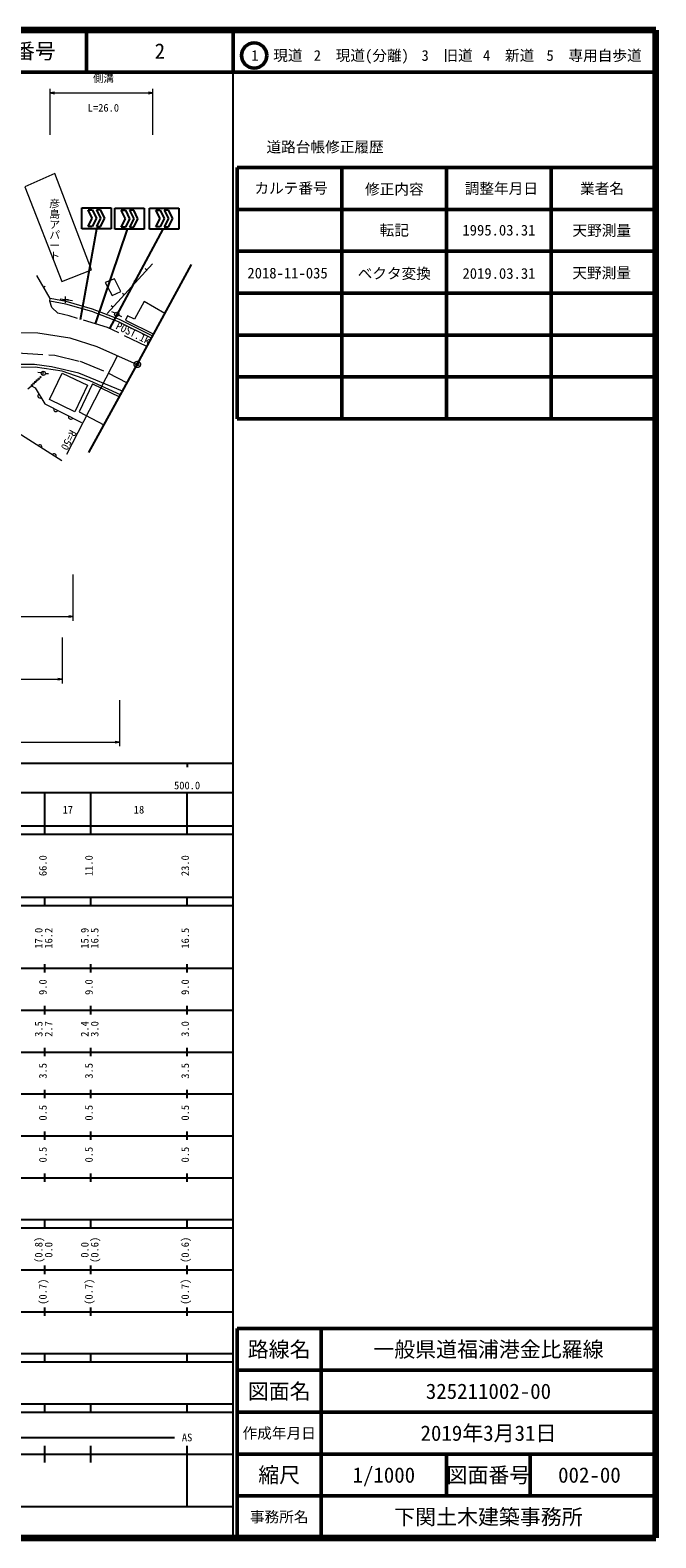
# Model space of a CAD drawing. Units: millimetres, scale not verified. Extents: x 40000 to 680000, y 20000 to 380000.
# Drawn here: x 530496 to 680000, y 20000 to 380000 of the extents above; entities that cross this region are included whole.
import ezdxf
from ezdxf.enums import TextEntityAlignment as Align

# ---------------------------------------------------------------- set-up
doc = ezdxf.new("R2010")
doc.units = ezdxf.units.MM
doc.header["$LTSCALE"] = 1000
doc.header["$PDMODE"] = 32
doc.header["$PDSIZE"] = 500
doc.linetypes.add('CHAIN', pattern=[18.5, 12, -1.5, 3.5, -1.5])
doc.linetypes.add('DASHED', pattern=[7.5, 6, -1.5])
for name, color, linetype, lineweight in [('M-BMK', 2, 'CHAIN', 13), ('M-BMK-OTRS', 5, 'Continuous', 25), ('M-STR-HTXT', 7, 'Continuous', 13), ('M-STR-STRC', 7, 'Continuous', 25), ('M-TTL', 2, 'Continuous', 140), ('M-TTL-BAND', 7, 'Continuous', 25), ('M-TTL-FRAM', 2, 'Continuous', 50), ('M-TTL-LINE', 7, 'Continuous', 50), ('M-WORK', 1, 'Continuous', 13)]:
    doc.layers.add(name, color=color, linetype=linetype, lineweight=lineweight)
doc.layers.add('M-OTRS', color=6, linetype='Continuous')
doc.layers.add('M-TTL-TXT', color=7, linetype='Continuous')
doc.styles.add('@ＭＳ ゴシック', font='')
doc.styles.add('ＭＳ ゴシック', font='')
doc.styles.get('@ＭＳ ゴシック').set_extended_font_data('@MS Gothic')
doc.styles.get('ＭＳ ゴシック').set_extended_font_data('MS Gothic')

# ---------------------------------------------------------------- blocks, each defined once
blk = doc.blocks.new('plus')
at = {"color": 0, "linetype": 'Continuous', "lineweight": -2}
for p, q in [((-1.25, 0), (1.25, 0)), ((0, -1.25), (0, 1.25))]:
    blk.add_line(p, q, dxfattribs=at)
blk = doc.blocks.new('open_arrow')
at = {"color": 0, "linetype": 'Continuous', "lineweight": -2}
blk.add_lwpolyline([(7.5, 1.25), (0, 0), (7.5, -1.25)], dxfattribs=at)

msp = doc.modelspace()

# ---------------------------------------------------------------- linework, layer by layer
at = {"layer": 'M-BMK'}
for p, q in [((524583, 307802), (532347, 307755)), ((532347, 307755), (539946, 306536)), ((539946, 306536), (546396, 304472)), ((546396, 304472), (556104, 300186))]:
    msp.add_line(p, q, dxfattribs=at)
msp.add_circle((556104, 300186), 750, dxfattribs=at)
at = {"layer": 'M-BMK-OTRS'}
for p, q in [((556104, 300186), (569057, 324019)), ((544508, 279182), (556104, 300186))]:
    msp.add_line(p, q, dxfattribs=at)
at = {"layer": 'M-OTRS'}
msp.add_point((556104, 300186), dxfattribs=at)
at = {"layer": 'M-STR-HTXT'}
for p, q in [((535283, 355000), (535283, 366000)), ((535283, 365000), (559788, 365000)), ((559788, 355000), (559788, 366000)), ((539235, 278722), (551397, 302264)), ((540734, 250000), (540734, 239000)), ((466908, 240000), (540734, 240000)), ((538116, 235000), (538116, 224000)), ((467000, 225000), (538116, 225000)), ((551833, 220000), (551833, 209000)), ((466220, 210000), (551833, 210000))]:
    msp.add_line(p, q, dxfattribs=at)
at = {"layer": 'M-STR-STRC'}
for p, q in [((542835, 332590), (542835, 337590)), ((542835, 337590), (549835, 337590)), ((545335, 335090), (544335, 337090)), ((544335, 337090), (545335, 337090)), ((544335, 333090), (545335, 335090)), ((545335, 337090), (546335, 335090)), ((546335, 335090), (545335, 333090)), ((547335, 337090), (546335, 337090)), ((546335, 337090), (547335, 335090)), ((547335, 335090), (546335, 333090)), ((548335, 335090), (547335, 337090)), ((547335, 333090), (548335, 335090)), ((549835, 337590), (549835, 332590)), ((550751, 332484), (550751, 337484)), ((550751, 337484), (557751, 337484)), ((553251, 334984), (552251, 336984)), ((552251, 336984), (553251, 336984)), ((552251, 332984), (553251, 334984)), ((553251, 336984), (554251, 334984)), ((554251, 334984), (553251, 332984)), ((555251, 336984), (554251, 336984)), ((554251, 336984), (555251, 334984)), ((555251, 334984), (554251, 332984)), ((556251, 334984), (555251, 336984)), ((555251, 332984), (556251, 334984)), ((557751, 337484), (557751, 332484)), ((559054, 332519), (559054, 337519)), ((559054, 337519), (566054, 337519)), ((561554, 335019), (560554, 337019)), ((560554, 337019), (561554, 337019)), ((560554, 333019), (561554, 335019)), ((561554, 337019), (562554, 335019)), ((562554, 335019), (561554, 333019)), ((563554, 337019), (562554, 337019)), ((562554, 337019), (563554, 335019)), ((563554, 335019), (562554, 333019)), ((564554, 335019), (563554, 337019)), ((563554, 333019), (564554, 335019)), ((566054, 337519), (566054, 332519)), ((542538, 310938), (546406, 332590)), ((549835, 332590), (542835, 332590)), ((545335, 333090), (544335, 333090)), ((546135, 309855), (553759, 332484)), ((546335, 333090), (547335, 333090)), ((549512, 308748), (562273, 332519)), ((557751, 332484), (550751, 332484)), ((553251, 332984), (552251, 332984)), ((554251, 332984), (555251, 332984)), ((566054, 332519), (559054, 332519)), ((561554, 333019), (560554, 333019)), ((562554, 333019), (563554, 333019))]:
    msp.add_line(p, q, dxfattribs=at)
at = {"layer": 'M-TTL'}
for p, q in [((680000, 380000), (40000, 380000)), ((680000, 20000), (680000, 380000)), ((40000, 20000), (680000, 20000))]:
    msp.add_line(p, q, dxfattribs=at)
at = {"layer": 'M-TTL-BAND'}
for p, q in [((579000, 20000), (579000, 370000)), ((40000, 205000), (579000, 205000)), ((568000, 205000), (568000, 204000)), ((68000, 198000), (579000, 198000)), ((534000, 188000), (534000, 198000)), ((545000, 188000), (545000, 198000)), ((568000, 188000), (568000, 198000)), ((40000, 190000), (579000, 190000)), ((40000, 188000), (579000, 188000)), ((40000, 173000), (579000, 173000)), ((534000, 171000), (534000, 173000)), ((545000, 171000), (545000, 173000)), ((568000, 171000), (568000, 173000)), ((40000, 171000), (579000, 171000)), ((40000, 156000), (579000, 156000)), ((534000, 155000), (534000, 157000)), ((545000, 155000), (545000, 157000)), ((568000, 155000), (568000, 157000)), ((46000, 146000), (579000, 146000)), ((534000, 145000), (534000, 147000)), ((545000, 145000), (545000, 147000)), ((568000, 145000), (568000, 147000)), ((534000, 135000), (534000, 137000)), ((545000, 135000), (545000, 137000)), ((568000, 135000), (568000, 137000)), ((52000, 136000), (579000, 136000)), ((46000, 126000), (579000, 126000)), ((534000, 125000), (534000, 127000)), ((545000, 125000), (545000, 127000)), ((568000, 125000), (568000, 127000)), ((52000, 116000), (579000, 116000)), ((534000, 115000), (534000, 117000)), ((545000, 115000), (545000, 117000)), ((568000, 115000), (568000, 117000)), ((46000, 106000), (579000, 106000)), ((534000, 105000), (534000, 107000)), ((545000, 105000), (545000, 107000)), ((568000, 105000), (568000, 107000)), ((40000, 96000), (579000, 96000)), ((40000, 94000), (579000, 94000)), ((534000, 94000), (534000, 96000)), ((545000, 94000), (545000, 96000)), ((568000, 94000), (568000, 96000)), ((49000, 84000), (579000, 84000)), ((534000, 83000), (534000, 85000)), ((545000, 83000), (545000, 85000)), ((568000, 83000), (568000, 85000)), ((40000, 74000), (579000, 74000)), ((534000, 73000), (534000, 75000)), ((545000, 73000), (545000, 75000)), ((568000, 73000), (568000, 75000)), ((40000, 64000), (579000, 64000)), ((40000, 62000), (579000, 62000)), ((534000, 62000), (534000, 64000)), ((545000, 62000), (545000, 64000)), ((568000, 62000), (568000, 64000)), ((40000, 52000), (579000, 52000)), ((534000, 50000), (534000, 52000)), ((545000, 50000), (545000, 52000)), ((568000, 50000), (568000, 52000)), ((40000, 50000), (579000, 50000)), ((148500, 44000), (565000, 44000)), ((40000, 40000), (579000, 40000)), ((534000, 38000), (534000, 42000)), ((545000, 38000), (545000, 42000)), ((568000, 27500), (568000, 42000)), ((68000, 27500), (579000, 27500))]:
    msp.add_line(p, q, dxfattribs=at)
at = {"layer": 'M-TTL-FRAM'}
for p, q in [((580000, 347197), (580000, 287197)), ((580000, 347197), (680000, 347197)), ((580000, 287197), (680000, 287197)), ((680000, 70000), (580000, 70000)), ((580000, 70000), (580000, 20000))]:
    msp.add_line(p, q, dxfattribs=at)
at = {"layer": 'M-TTL-LINE'}
for p, q in [((543997, 380000), (543997, 370000)), ((579000, 380000), (579000, 370000)), ((40000, 370000), (680000, 370000)), ((605000, 347197), (605000, 287197)), ((630000, 347197), (630000, 287197)), ((655000, 347197), (655000, 287197)), ((580000, 337197), (680000, 337197)), ((580000, 327197), (680000, 327197)), ((580000, 317197), (680000, 317197)), ((580000, 307197), (680000, 307197)), ((580000, 297197), (680000, 297197)), ((600000, 70000), (600000, 20000)), ((680000, 60000), (580000, 60000)), ((680000, 50000), (580000, 50000)), ((680000, 40000), (580000, 40000)), ((630000, 40000), (630000, 30000)), ((650000, 40000), (650000, 30000)), ((680000, 30000), (580000, 30000))]:
    msp.add_line(p, q, dxfattribs=at)
msp.add_circle((584031, 373958), 3000, dxfattribs=at)
at = {"layer": 'M-WORK'}
for p, q in [((559728, 324220), (548885, 312353)), ((535283, 315911), (532078, 321399)), ((558354, 322716), (557985, 323053)), ((533680, 318655), (534112, 318907)), ((552957, 316810), (552588, 317147)), ((555656, 319763), (555287, 320100)), ((535173, 315321), (535283, 315911)), ((539007, 314607), (535173, 315321)), ((539145, 315192), (535283, 315911)), ((537688, 315822), (540606, 315426)), ((545225, 312824), (539007, 314607)), ((545415, 313394), (539145, 315192)), ((551842, 310923), (545415, 313394)), ((550259, 313857), (549890, 314194)), ((557762, 315217), (555448, 310994)), ((562719, 312358), (557762, 315217)), ((551600, 310373), (545225, 312824)), ((550783, 312421), (550043, 312775)), ((550938, 311697), (551393, 312586)), ((559501, 306436), (551600, 310373)), ((551650, 311935), (552342, 311626)), ((559788, 306964), (551842, 310923)), ((553780, 311751), (553308, 310764)), ((553308, 310764), (560042, 307431)), ((555448, 310994), (553780, 311751)), ((531537, 300159), (526111, 300146)), ((531694, 299568), (527698, 299479)), ((535606, 299625), (531537, 300159)), ((538116, 298547), (531694, 299568)), ((542130, 298074), (535606, 299625)), ((533160, 298190), (532342, 298258)), ((533561, 297569), (533672, 298561)), ((534143, 298044), (534899, 298001)), ((544755, 296287), (538116, 298547)), ((552579, 293801), (542130, 298074)), ((545370, 295517), (542229, 288872)), ((552098, 292931), (544755, 296287)), ((545370, 295517), (551833, 292450)), ((529975, 294365), (530817, 295112)), ((530817, 295112), (531660, 294576)), ((531660, 294576), (533977, 290746)), ((533977, 290746), (542805, 286281)), ((542229, 288872), (548139, 285759)), ((538075, 277168), (527581, 283833))]:
    msp.add_line(p, q, dxfattribs=at)
at = {"layer": 'M-WORK', "linetype": 'DASHED'}
for p, q in [((535665, 313777), (535173, 315321)), ((537140, 312418), (535665, 313777)), ((539783, 311766), (537140, 312418)), ((549013, 308990), (539783, 311766)), ((558409, 304427), (549013, 308990)), ((527510, 302937), (536358, 302362)), ((536358, 302362), (542477, 300926)), ((542477, 300926), (549062, 298195)), ((549062, 298195), (553681, 295798))]:
    msp.add_line(p, q, dxfattribs=at)
at = {"layer": 'M-WORK'}
for points in [[(529224, 342565), (538069, 320014), (545154, 322793), (536431, 345763)], [(548452, 319713), (550057, 316659), (552165, 317633), (550650, 320651)], [(538131, 298122), (544201, 295211), (541170, 288889), (535099, 291800)]]:
    msp.add_lwpolyline(points, close=True, dxfattribs=at)
for centre, radius in [((551189, 312130), 500), ((530947, 295235), 150), ((531351, 295619), 150), ((531755, 296002), 150), ((532160, 296386), 150), ((532564, 296769), 150), ((532968, 297153), 150), ((533643, 298062), 500)]:
    msp.add_circle(centre, radius, dxfattribs=at)
for centre, start, end in [((532818, 292661), 121.17394, 301.17394), ((536606, 289416), 153.17042, 333.17042), ((540176, 287611), 153.17042, 333.17042), ((532828, 280500), 327.58296, 147.58296), ((536205, 278356), 327.58296, 147.58296)]:
    msp.add_arc(centre, 500, start, end, dxfattribs=at)

# ---------------------------------------------------------------- block references
at = {"layer": 'M-STR-HTXT', "xscale": 133, "yscale": 133}
msp.add_blockref('open_arrow', (535283, 365000), dxfattribs=at)
at = {"layer": 'M-STR-HTXT', "xscale": 133, "yscale": 133, "rotation": 180}
for p in [(559788, 365000), (540734, 240000), (538116, 225000), (551833, 210000)]:
    msp.add_blockref('open_arrow', p, dxfattribs=at)
at = {"layer": 'M-WORK', "xscale": 600, "yscale": 600}
msp.add_blockref('plus', (538946, 315652), dxfattribs=at)

# ---------------------------------------------------------------- texts
at = {"layer": 'M-STR-HTXT', "style": 'ＭＳ ゴシック'}
msp.add_text('側溝', height=1833, dxfattribs=at).set_placement((545500, 367000), align=Align.BOTTOM_LEFT)
msp.add_text('L=26.0', height=1833, dxfattribs=at).set_placement((548000, 360000), align=Align.BOTTOM_CENTER)
msp.add_text('R=50', height=1833, rotation=242.678, dxfattribs=at).set_placement((539560, 284994), align=Align.BOTTOM_LEFT)
at = {"layer": 'M-TTL-BAND', "style": 'ＭＳ ゴシック'}
for s, p in [('500.0', (568000, 198195)), ('17', (539500, 192405)), ('18', (556500, 192405)), ('AS', (568000, 42500))]:
    msp.add_text(s, height=1833, dxfattribs=at).set_placement(p, align=Align.BOTTOM_CENTER)
for s, p in [('66.0', (535000, 180500)), ('11.0', (546000, 180500)), ('23.0', (569000, 180500)), ('17.0', (534000, 163174)), ('16.2', (536370, 163174)), ('15.9', (545000, 163174)), ('16.5', (547370, 163174)), ('16.5', (569000, 163174)), ('9.0', (535000, 151500)), ('9.0', (546000, 151500)), ('9.0', (569000, 151500)), ('3.5', (534000, 141500)), ('2.7', (536370, 141500)), ('2.4', (545000, 141500)), ('3.0', (547370, 141500)), ('3.0', (569000, 141500)), ('3.5', (535000, 131500)), ('3.5', (546000, 131500)), ('3.5', (569000, 131500)), ('0.5', (535000, 121500)), ('0.5', (546000, 121500)), ('0.5', (569000, 121500)), ('0.5', (535000, 111500)), ('0.5', (546000, 111500)), ('0.5', (569000, 111500)), ('(0.8)', (534000, 88764)), ('0.0', (536370, 88764)), ('0.0', (545000, 88764)), ('(0.6)', (547370, 88764)), ('(0.6)', (569000, 88764)), ('(0.7)', (535000, 78764)), ('(0.7)', (546000, 78764)), ('(0.7)', (569000, 78764))]:
    msp.add_text(s, height=1833, rotation=90, dxfattribs=at).set_placement(p, align=Align.BOTTOM_CENTER)
at = {"layer": 'M-TTL-TXT', "style": 'ＭＳ ゴシック'}
for s, height, p in [('図面番号', 3666, (526622, 375000)), ('2', 3666, (561497, 375000)), ('1\u3000現道', 2566, (589448, 373958)), ('2\u3000現道(分離)', 2566, (609619, 373958)), ('3\u3000旧道', 2566, (630121, 373958)), ('4\u3000新道', 2566, (644824, 373958)), ('5\u3000専用自歩道', 2566, (665228, 373958)), ('道路台帳修正履歴', 2566, (600968, 352113)), ('カルテ番号', 2566, (592839, 342277)), ('修正内容', 2566, (617509, 342023)), ('調整年月日', 2566, (643089, 342197)), ('業者名', 2566, (667134, 342197)), ('転記', 2566, (617500, 332245)), ('1995.03.31', 2566, (642500, 332245)), ('天野測量', 2566, (667077, 332189)), ('2018-11-035', 2566, (592000, 322000)), ('ベクタ変換', 2566, (617493, 321908)), ('2019.03.31', 2566, (642512, 321908)), ('天野測量', 2566, (667046, 322030)), ('路線名', 3666, (590000, 65000)), ('路線名', 3666, (590000, 65000)), ('一般県道福浦港金比羅線', 3666, (640000, 65000)), ('図面名', 3666, (590000, 55000)), ('図面名', 3666, (590000, 55000)), ('325211002-00', 3666, (640000, 55000)), ('2019年3月31日', 3666, (640000, 45000)), ('作成年月日', 2566, (590000, 45000)), ('作成年月日', 2566, (590000, 45000)), ('縮尺', 3666, (590000, 35000)), ('縮尺', 3666, (590000, 35000)), ('1/1000', 3666, (615000, 35000)), ('図面番号', 3666, (640000, 35000)), ('図面番号', 3666, (640000, 35000)), ('002-00', 3666, (664125, 35000)), ('事務所名', 2566, (590000, 25000)), ('事務所名', 2566, (590000, 25000)), ('下関土木建築事務所', 3666, (640000, 25000))]:
    msp.add_text(s, height=height, dxfattribs=at).set_placement(p, align=Align.MIDDLE_CENTER)
at = {"layer": 'M-WORK'}
for s, rotation, style, p in [('彦島アパート', 270, '@ＭＳ ゴシック', (534846, 339876)), ('POST.1k', 334.098, 'ＭＳ ゴシック', (550553, 308242))]:
    msp.add_text(s, height=1833, rotation=rotation, dxfattribs=dict(at, style=style)).set_placement(p, align=Align.BOTTOM_LEFT)

doc.saveas('drawing.dxf')
